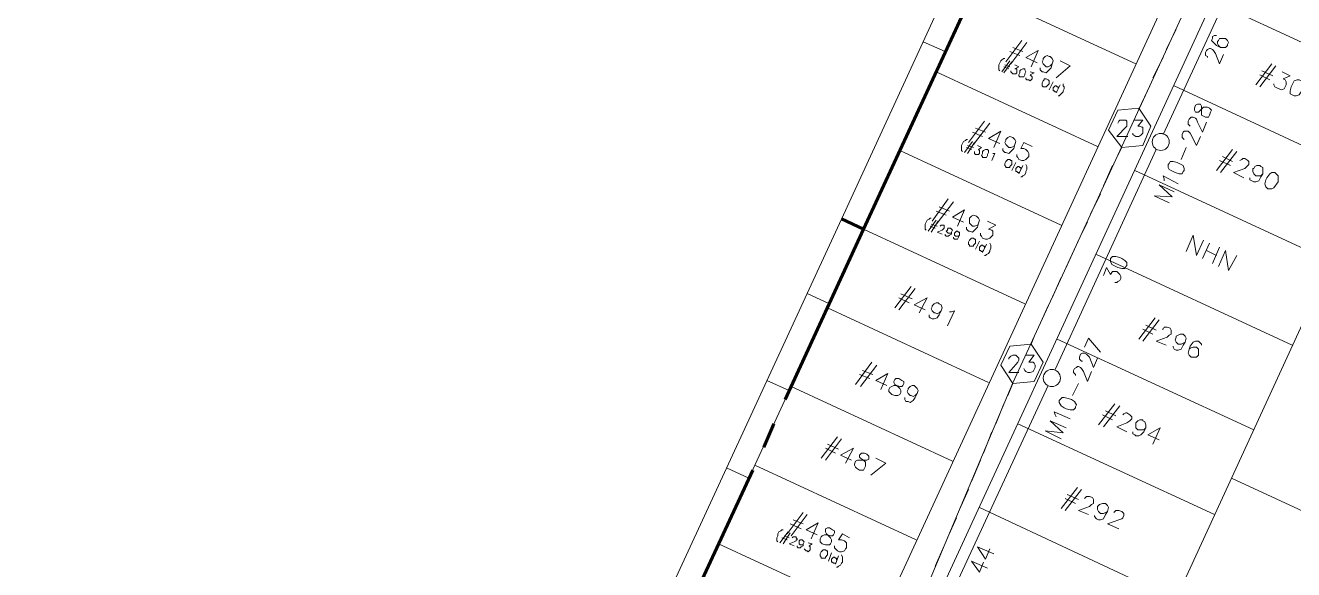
# Model space of a CAD drawing. Header units: millimetres. Extents: x 3.6 to 37.8, y 0.6 to 28.7.
# Drawn here: x 15.81 to 21.06, y 22.39 to 24.64 of the extents above; entities that cross this region are included whole.
import ezdxf

# ---------------------------------------------------------------- set-up
doc = ezdxf.new("R2010")
doc.units = ezdxf.units.MM
for name, color, linetype in [('PDF_0', 7, 'Continuous'), ('PDF_S45$BOUNDARY-NODE', 3, 'Continuous'), ('PDF_S45$Passives-TapOffs', 7, 'Continuous'), ('PDF_S45$pole', 7, 'Continuous'), ('PDF_S45$strand', 7, 'Continuous')]:
    doc.layers.add(name, color=color, linetype=linetype)
for name, color, linetype, true_color in [('PDF_S45$Cable-565', 23, 'Continuous', 0xdd8a6e), ('PDF_S45$LOTS', 254, 'Continuous', 0xdcdcdc), ('PDF_S45$Reverse$not$active', 61, 'Continuous', 0xdfff7f), ('PDF_S45$ROAD', 8, 'Continuous', 0x808080), ('PDF_S45$SDU', 157, 'Continuous', 0x396472)]:
    doc.layers.add(name, color=color, linetype=linetype, true_color=true_color)

msp = doc.modelspace()

# ---------------------------------------------------------------- linework, layer by layer
at = {"layer": 'PDF_0', "lineweight": 9}
msp.add_lwpolyline([(14.0969, 12.191), (17.8205, 20.6182), (17.8122, 20.8642), (19.1882, 23.8415), (21.3274, 28.4867), (22.1113, 28.1239), (22.2364, 27.9613), (23.1162, 27.5568), (21.3315, 23.6747), (22.007, 23.3661), (22.3615, 23.5246), (23.6958, 22.9116), (22.8202, 21.006), (23.9669, 20.4806), (24.0503, 20.0511), (24.4672, 19.8593), (24.8675, 19.6716), (24.534, 18.9252), (24.8509, 18.7793), (24.6007, 18.2164)], dxfattribs=at)
at = {"layer": 'PDF_S45$BOUNDARY-NODE', "lineweight": 60}
for points in [[(19.6844, 24.6754), (19.28, 23.7998), (19.1885, 23.8421)], [(19.28, 23.7998), (18.9547, 23.0951)], [(18.9089, 22.995), (18.8672, 22.8991)], [(18.8213, 22.8032), (18.3751, 21.84)]]:
    msp.add_lwpolyline(points, dxfattribs=at)
at = {"layer": 'PDF_S45$Cable-565', "lineweight": 13}
for points in [[(20.5309, 24.542), (20.5726, 24.6254)], [(20.4767, 24.4253), (20.5184, 24.5087)], [(20.4183, 24.296), (20.4642, 24.3919)], [(20.3266, 24.0958), (20.3475, 24.1375)], [(20.2724, 23.9791), (20.3099, 24.0625)], [(20.2182, 23.8623), (20.2599, 23.9457)], [(20.164, 23.7456), (20.2057, 23.829)], [(20.1139, 23.633), (20.1515, 23.7164)], [(20.0597, 23.5162), (20.0973, 23.5996)], [(20.0055, 23.3995), (20.0431, 23.4829)], [(19.9722, 23.3244), (19.9888, 23.3661)], [(19.8971, 23.1618), (19.8763, 23.1118)], [(19.8596, 23.0784), (19.8262, 22.995)], [(19.8095, 22.9616), (19.7762, 22.8741)], [(19.7637, 22.8449), (19.7261, 22.7573)], [(19.7136, 22.724), (19.6761, 22.6406)], [(19.6636, 22.6072), (19.6261, 22.5238)], [(19.6136, 22.4905), (19.576, 22.4071)]]:
    msp.add_lwpolyline(points, dxfattribs=at)
at = {"layer": 'PDF_S45$LOTS', "lineweight": 0}
for points in [[(17.9164, 20.8434), (21.4216, 28.4428)], [(23.0229, 27.5997), (20.41, 21.9192), (20.0431, 21.1144)], [(20.4058, 24.4836), (19.7387, 24.7922)], [(21.5359, 24.3669), (20.7227, 24.7422)], [(19.5258, 24.5739), (19.6177, 24.5337)], [(20.2474, 24.1417), (19.5802, 24.4503)], [(21.3732, 24.0166), (20.5643, 24.3919)], [(20.0973, 23.8165), (19.4301, 24.125)], [(21.2148, 23.6663), (20.4017, 24.0416)], [(19.9471, 23.4912), (19.28, 23.7998)], [(21.0522, 23.3202), (20.2432, 23.6955)], [(19.0462, 23.5343), (19.1382, 23.4912)], [(19.797, 23.166), (19.1299, 23.4745)], [(20.8937, 22.97), (20.0806, 23.3453)], [(18.8801, 23.1747), (18.9714, 23.1326)], [(19.6469, 22.8407), (18.9797, 23.1493)], [(20.7311, 22.6197), (19.918, 22.995)], [(19.4968, 22.5155), (18.8296, 22.824)], [(18.7128, 22.8128), (18.8046, 22.7698)], [(21.6151, 22.3945), (20.802, 22.7698)], [(20.5726, 22.2695), (19.7595, 22.6489)], [(19.3467, 22.1902), (18.6795, 22.4988)]]:
    msp.add_lwpolyline(points, dxfattribs=at)
at = {"layer": 'PDF_S45$Passives-TapOffs', "lineweight": 9}
for points in [[(20.3475, 24.1375), (20.2932, 24.2084), (20.3308, 24.2918), (20.4183, 24.3002), (20.4684, 24.2251), (20.435, 24.1459)], [(19.8971, 23.1618), (19.8471, 23.2369), (19.8846, 23.3161), (19.9722, 23.3244), (20.0222, 23.2494), (19.9847, 23.1701)]]:
    msp.add_lwpolyline(points, close=True, dxfattribs=at)
for points in [[(20.3308, 24.2376), (20.3349, 24.246), (20.3391, 24.2501), (20.3641, 24.2501), (20.3683, 24.246), (20.3683, 24.2251), (20.3266, 24.1834), (20.3725, 24.1834)], [(20.3975, 24.2501), (20.435, 24.2501), (20.4142, 24.2251), (20.4225, 24.2251), (20.4308, 24.2209), (20.435, 24.2209), (20.435, 24.1959), (20.4267, 24.1876), (20.4183, 24.1834), (20.4058, 24.1834), (20.3975, 24.1876), (20.3933, 24.1917), (20.3933, 24.1959)], [(19.8804, 23.2619), (19.8804, 23.266), (19.8888, 23.2744), (19.8971, 23.2786), (19.9096, 23.2786), (19.9221, 23.266), (19.9221, 23.2577), (19.918, 23.2494), (19.9096, 23.241), (19.8804, 23.2077), (19.9221, 23.2077)], [(19.9513, 23.2786), (19.9847, 23.2786), (19.9638, 23.2494), (19.9805, 23.2494), (19.9847, 23.2452), (19.9888, 23.2369), (19.9888, 23.2285), (19.9805, 23.2118), (19.968, 23.2077), (19.9597, 23.2077), (19.9513, 23.2118), (19.9471, 23.216), (19.943, 23.2243)]]:
    msp.add_lwpolyline(points, dxfattribs=at)
at = {"layer": 'PDF_S45$pole', "lineweight": 0}
for points in [[(20.6477, 24.3002), (20.6519, 24.3127), (20.6602, 24.3168), (20.6727, 24.3168), (20.6769, 24.3085), (20.6769, 24.271), (20.6935, 24.2626), (20.7061, 24.2626), (20.7102, 24.271), (20.7144, 24.2835), (20.7186, 24.2918), (20.7102, 24.3002), (20.7019, 24.3043), (20.6852, 24.3043), (20.6644, 24.2835), (20.6519, 24.2835), (20.6477, 24.2918)], [(20.5393, 24.0666), (20.5434, 24.0708), (20.5476, 24.0792), (20.5601, 24.0792), (20.5768, 24.075), (20.6018, 24.0625), (20.606, 24.05), (20.606, 24.0416), (20.6018, 24.0375), (20.5976, 24.0291), (20.5851, 24.0291), (20.5685, 24.0333), (20.5434, 24.0458), (20.5393, 24.0541)], [(20.0889, 23.0909), (20.1014, 23.1034), (20.1098, 23.1034), (20.1265, 23.0992), (20.139, 23.0951), (20.1515, 23.0867), (20.1598, 23.0742), (20.1556, 23.0659), (20.1556, 23.0617), (20.1473, 23.0534), (20.1348, 23.0534), (20.1181, 23.0575), (20.1098, 23.0617), (20.0973, 23.0701), (20.0889, 23.0826)]]:
    msp.add_lwpolyline(points, close=True, dxfattribs=at)
for points in [[(20.631, 24.2251), (20.6227, 24.2334), (20.6227, 24.246), (20.6268, 24.2543), (20.6352, 24.2626), (20.6435, 24.2626), (20.6519, 24.2585), (20.656, 24.2543), (20.6602, 24.2418), (20.681, 24.2001), (20.6977, 24.2418)], [(20.606, 24.1709), (20.5976, 24.1792), (20.5976, 24.1917), (20.6018, 24.2001), (20.606, 24.2043), (20.6227, 24.2043), (20.631, 24.1959), (20.656, 24.1459), (20.6727, 24.1834)], [(20.6143, 24.1375), (20.5935, 24.0875)], [(20.5434, 23.9082), (20.4809, 23.9374), (20.5559, 23.9332), (20.5017, 23.9833), (20.5643, 23.9541)], [(20.5226, 23.9999), (20.5226, 24.0083), (20.5184, 24.0208), (20.581, 23.9874)], [(20.1932, 23.3119), (20.2098, 23.3494), (20.2599, 23.2911)], [(20.1848, 23.2535), (20.1807, 23.2535), (20.1723, 23.2619), (20.1723, 23.2702), (20.1765, 23.2827), (20.1848, 23.2869), (20.1932, 23.2869), (20.2015, 23.2827), (20.214, 23.2702), (20.2307, 23.2285), (20.2474, 23.266)], [(20.2224, 23.2118), (20.2057, 23.1701), (20.189, 23.2118), (20.1807, 23.2243), (20.1765, 23.2285), (20.1682, 23.2327), (20.164, 23.2327), (20.1598, 23.2285), (20.1515, 23.2243), (20.1473, 23.216), (20.1473, 23.2077), (20.1556, 23.1993), (20.1556, 23.1952)], [(20.1682, 23.1618), (20.1431, 23.1118)], [(20.0764, 23.0242), (20.0722, 23.0325), (20.0681, 23.045), (20.1348, 23.0159)], [(20.0973, 22.9325), (20.0305, 22.9658), (20.1056, 22.9575), (20.0514, 23.0075), (20.1181, 22.9783)]]:
    msp.add_lwpolyline(points, dxfattribs=at)
for centre in [(20.5088, 24.1603), (20.0584, 23.1845)]:
    msp.add_circle(centre, 0.0354, dxfattribs=at)
at = {"layer": 'PDF_S45$Reverse$not$active', "lineweight": 0}
msp.add_lwpolyline([(21.8882, 27.4797), (19.8971, 23.1639), (19.3926, 21.9671), (19.232, 21.6356)], dxfattribs=at)
at = {"layer": 'PDF_S45$ROAD', "lineweight": 0}
for points in [[(18.5794, 20.5098), (19.0298, 21.4939), (22.0886, 28.1344)], [(22.219, 27.9839), (19.2383, 21.5231)]]:
    msp.add_lwpolyline(points, dxfattribs=at)
at = {"layer": 'PDF_S45$SDU', "lineweight": 0}
for points in [[(19.8679, 24.492), (19.9346, 24.5795)], [(19.8888, 24.4836), (19.9555, 24.5712)], [(19.9388, 24.5337), (19.8971, 24.5503)], [(19.8429, 24.4544), (19.8387, 24.4586), (19.8387, 24.4795), (19.8471, 24.4961), (19.8512, 24.5003), (19.8596, 24.5045), (19.8638, 24.5045)], [(19.9263, 24.517), (19.8846, 24.5337)], [(19.9972, 24.4878), (19.9513, 24.5087), (20.0014, 24.5378), (19.9722, 24.4711)], [(19.8512, 24.4503), (19.8846, 24.4961)], [(19.8596, 24.4461), (19.8929, 24.492)], [(19.8804, 24.4628), (19.8596, 24.4711)], [(19.8846, 24.4711), (19.8638, 24.4795)], [(19.9055, 24.4795), (19.9221, 24.4711), (19.9055, 24.4628), (19.9138, 24.4628), (19.9138, 24.4461), (19.9096, 24.4419), (19.8971, 24.4419), (19.8888, 24.4503), (19.8888, 24.4544)], [(19.968, 24.4503), (19.9847, 24.4461), (19.968, 24.4378), (19.9763, 24.4294), (19.9763, 24.4211), (19.968, 24.4127), (19.9638, 24.4169), (19.9555, 24.4169), (19.9513, 24.4211), (19.9513, 24.4253)], [(20.0597, 24.4836), (20.0556, 24.467), (20.0347, 24.4461), (20.0222, 24.4503), (20.018, 24.4503), (20.0097, 24.4586), (20.0097, 24.467)], [(20.0931, 24.4961), (20.1348, 24.4753), (20.0764, 24.4253)], [(20.902, 24.3961), (20.9688, 24.4836)], [(20.9187, 24.3877), (20.9854, 24.4753)], [(20.9729, 24.4336), (20.9271, 24.4544)], [(21.0105, 24.4503), (21.0438, 24.4336), (21.0146, 24.4211), (21.023, 24.4169), (21.0271, 24.4086), (21.0271, 24.3961), (21.0188, 24.3794), (21.0063, 24.3752), (20.9813, 24.3877), (20.9771, 24.3961), (20.9771, 24.4002)], [(20.0472, 24.3752), (20.0639, 24.4086)], [(20.0764, 24.3627), (20.0931, 24.3961)], [(20.1056, 24.4002), (20.1056, 24.3919), (20.1098, 24.3877), (20.1098, 24.3794), (20.1056, 24.371), (20.1056, 24.3669), (20.0889, 24.3502), (20.0848, 24.3502)], [(20.9604, 24.4169), (20.9187, 24.4378)], [(20.0806, 24.3669), (20.0722, 24.3669), (20.0681, 24.371), (20.0639, 24.371), (20.0639, 24.3836), (20.0722, 24.3919), (20.0764, 24.3919), (20.0806, 24.3877), (20.0848, 24.3877), (20.0848, 24.3794)], [(19.7136, 24.1584), (19.7804, 24.246)], [(19.7345, 24.15), (19.8012, 24.2376)], [(19.772, 24.1834), (19.7303, 24.2001)], [(19.7845, 24.2001), (19.7428, 24.2168)], [(19.8429, 24.1542), (19.797, 24.1751), (19.8471, 24.2043), (19.8179, 24.1375)], [(19.6886, 24.1209), (19.6844, 24.125), (19.6844, 24.1459), (19.6928, 24.1626), (19.7011, 24.1667), (19.7053, 24.1709), (19.7095, 24.1709)], [(19.697, 24.1167), (19.7303, 24.1626)], [(19.7261, 24.1292), (19.7053, 24.1375)], [(19.7095, 24.1125), (19.7387, 24.1584)], [(19.7345, 24.1375), (19.7095, 24.1459)], [(19.7512, 24.1459), (19.7678, 24.1375), (19.7553, 24.1292), (19.7595, 24.125), (19.7595, 24.1125), (19.7553, 24.1083), (19.7428, 24.1083), (19.7387, 24.1125), (19.7387, 24.1209)], [(19.9055, 24.15), (19.9013, 24.1334), (19.8804, 24.1125), (19.8679, 24.1167), (19.8638, 24.1167), (19.8554, 24.125), (19.8554, 24.1334)], [(19.9138, 24.1083), (19.9138, 24.1), (19.918, 24.0958), (19.9221, 24.0875), (19.9346, 24.0833), (19.943, 24.0833), (19.9513, 24.0875), (19.9638, 24.1), (19.9638, 24.1125), (19.9597, 24.1209), (19.9513, 24.1292), (19.943, 24.1334), (19.9305, 24.1334), (19.943, 24.1584), (19.9763, 24.1417)], [(19.8137, 24.1125), (19.8221, 24.1125), (19.8095, 24.0833)], [(20.7394, 24.0416), (20.8061, 24.1292)], [(20.7978, 24.0625), (20.7519, 24.0833)], [(20.7561, 24.0333), (20.8228, 24.1209)], [(20.8061, 24.0792), (20.7644, 24.1)], [(20.852, 24.0124), (20.8103, 24.0333), (20.8562, 24.05), (20.8729, 24.0666), (20.8729, 24.0792), (20.8687, 24.0833), (20.8562, 24.0917), (20.8478, 24.0917), (20.8437, 24.0875), (20.8353, 24.0833)], [(19.8929, 24.0416), (19.9096, 24.075)], [(19.9263, 24.0333), (19.918, 24.0333), (19.9138, 24.0375), (19.9096, 24.0375), (19.9096, 24.05), (19.918, 24.0583), (19.9221, 24.0583), (19.9263, 24.0541), (19.9305, 24.0541), (19.9305, 24.0458)], [(19.9221, 24.0291), (19.9388, 24.0625)], [(19.9513, 24.0666), (19.9555, 24.0583), (19.9555, 24.0458), (19.9513, 24.0375), (19.9513, 24.0333), (19.9471, 24.025), (19.9388, 24.0208), (19.9346, 24.0166), (19.9305, 24.0166)], [(20.9312, 24.0291), (20.9229, 24.0166), (20.9145, 23.9999), (20.902, 23.9958), (20.8937, 23.9958), (20.877, 24.0041), (20.877, 24.0124)], [(19.5635, 23.8331), (19.6302, 23.9249)], [(19.6219, 23.8582), (19.5802, 23.8748)], [(19.5844, 23.8248), (19.6511, 23.9124)], [(19.6344, 23.8748), (19.5927, 23.8915)], [(19.6928, 23.829), (19.6469, 23.8498), (19.697, 23.879), (19.6678, 23.8123)], [(19.5385, 23.7956), (19.5343, 23.7998), (19.5343, 23.8206), (19.5427, 23.8373), (19.551, 23.8415), (19.5552, 23.8456), (19.5594, 23.8456)], [(19.5468, 23.7914), (19.5802, 23.8373)], [(19.5594, 23.7873), (19.5885, 23.8331)], [(19.5844, 23.8123), (19.5594, 23.8206)], [(19.5969, 23.8123), (19.6011, 23.8165), (19.6136, 23.8165), (19.6136, 23.8039), (19.6052, 23.7956), (19.5844, 23.7873), (19.6052, 23.7789)], [(19.7553, 23.8248), (19.7512, 23.8081), (19.7303, 23.7873), (19.7178, 23.7914), (19.7136, 23.7914), (19.7053, 23.7998), (19.7053, 23.8081)], [(19.7929, 23.8331), (19.8262, 23.8165), (19.797, 23.7998), (19.8095, 23.7956), (19.8137, 23.7914), (19.8137, 23.7748), (19.8012, 23.7623), (19.7929, 23.7581), (19.7845, 23.7581), (19.772, 23.7623), (19.7678, 23.7706), (19.7637, 23.7748), (19.7637, 23.7831)], [(19.576, 23.8039), (19.5552, 23.8123)], [(19.6428, 23.7831), (19.6302, 23.7831), (19.6219, 23.7914), (19.6261, 23.7956), (19.6261, 23.7998), (19.6302, 23.8039), (19.6386, 23.8039), (19.6469, 23.7956), (19.6428, 23.7873), (19.6428, 23.7831), (19.6428, 23.7789), (19.6344, 23.7748), (19.6302, 23.7706), (19.6219, 23.7706), (19.6177, 23.7748), (19.6177, 23.7789)], [(19.6761, 23.7748), (19.6678, 23.7581), (19.6553, 23.7581), (19.6511, 23.7623), (19.6511, 23.7664)], [(20.6143, 23.708), (20.6435, 23.7748), (20.656, 23.6914), (20.6852, 23.7539)], [(19.7428, 23.7164), (19.7595, 23.7497)], [(19.7762, 23.7122), (19.772, 23.708), (19.7678, 23.708), (19.7637, 23.7122), (19.7595, 23.7122), (19.7595, 23.7247), (19.7678, 23.7331), (19.772, 23.7331), (19.7762, 23.7289), (19.7804, 23.7289), (19.7804, 23.7206)], [(19.772, 23.7039), (19.7887, 23.7372)], [(19.8012, 23.7414), (19.8054, 23.7331), (19.8054, 23.7206), (19.8012, 23.7122), (19.8012, 23.708), (19.797, 23.6997), (19.7887, 23.6955), (19.7845, 23.6914), (19.7804, 23.6914)], [(20.681, 23.6789), (20.7102, 23.7414)], [(20.7394, 23.6914), (20.6977, 23.7122)], [(20.7227, 23.658), (20.7519, 23.7247)], [(20.7478, 23.6455), (20.7769, 23.7122), (20.7895, 23.6288), (20.8228, 23.6914)], [(19.4092, 23.4745), (19.476, 23.5621)], [(19.4259, 23.4662), (19.4926, 23.5538)], [(19.4676, 23.4954), (19.4259, 23.5162)], [(19.4801, 23.5121), (19.4343, 23.5329)], [(19.5343, 23.4662), (19.4885, 23.487), (19.5427, 23.5162), (19.5093, 23.4537)], [(19.6011, 23.462), (19.5927, 23.4453), (19.5844, 23.4328), (19.5719, 23.4287), (19.5635, 23.4287), (19.5552, 23.4328), (19.551, 23.437), (19.551, 23.4453)], [(19.6344, 23.4579), (19.6428, 23.4579), (19.6553, 23.462), (19.6261, 23.3995)], [(20.4183, 23.3453), (20.4851, 23.4328)], [(20.435, 23.3369), (20.5017, 23.4245)], [(20.4892, 23.3828), (20.4475, 23.4036)], [(20.4767, 23.3661), (20.435, 23.387)], [(20.5309, 23.3202), (20.4892, 23.3369), (20.5351, 23.3536), (20.5434, 23.3619), (20.5518, 23.3661), (20.5518, 23.3828), (20.5476, 23.3911), (20.5351, 23.3953), (20.5226, 23.3953), (20.5184, 23.387), (20.5142, 23.387)], [(20.6102, 23.3328), (20.5935, 23.3244), (20.581, 23.3244), (20.5726, 23.3328), (20.5685, 23.3411), (20.5726, 23.3536), (20.5726, 23.3578), (20.5893, 23.3661), (20.6018, 23.3661), (20.6102, 23.3578), (20.6143, 23.3494), (20.6102, 23.3328), (20.6018, 23.3202), (20.5935, 23.3036), (20.581, 23.2994), (20.5726, 23.2994), (20.5643, 23.3036), (20.5601, 23.3119), (20.5601, 23.3161)], [(20.6268, 23.3036), (20.631, 23.3161), (20.6435, 23.3328), (20.6519, 23.3369), (20.6644, 23.3369), (20.6769, 23.3244), (20.6769, 23.3202)], [(19.2466, 23.1576), (19.3133, 23.2494)], [(19.305, 23.1826), (19.2633, 23.1993)], [(19.2675, 23.1493), (19.3342, 23.2369)], [(19.3175, 23.1993), (19.2758, 23.216)], [(19.3759, 23.1535), (19.33, 23.1743), (19.3801, 23.2035), (19.3509, 23.1368)], [(19.501, 23.1201), (19.4926, 23.1034), (19.4843, 23.0909), (19.4718, 23.0826), (19.4634, 23.0867), (19.4551, 23.0867), (19.4509, 23.0951), (19.4509, 23.1034)], [(20.2515, 22.9908), (20.3183, 23.0784)], [(20.3099, 23.0117), (20.2682, 23.0325)], [(20.2724, 22.9825), (20.3391, 23.0701)], [(20.3224, 23.0284), (20.2807, 23.0492)], [(20.3516, 23.0325), (20.3558, 23.0367), (20.3641, 23.0409), (20.3683, 23.0409), (20.3808, 23.0325), (20.3892, 23.0242), (20.3892, 23.0159), (20.3808, 23.0075), (20.3683, 22.9992), (20.3266, 22.9825), (20.3683, 22.9616)], [(20.4475, 22.9783), (20.4392, 22.9616), (20.4267, 22.9491), (20.4183, 22.945), (20.4058, 22.945), (20.4017, 22.9491), (20.3933, 22.9533), (20.3933, 22.9616)], [(20.5017, 22.9283), (20.4559, 22.9491), (20.5059, 22.9783), (20.4767, 22.9116)], [(19.1048, 22.8532), (19.1716, 22.9408)], [(19.1215, 22.8449), (19.1882, 22.9325)], [(19.1632, 22.8741), (19.1215, 22.8949)], [(19.1757, 22.8908), (19.1299, 22.9116)], [(19.2299, 22.8449), (19.1841, 22.8657), (19.2383, 22.8949), (19.2049, 22.8324)], [(19.33, 22.8532), (19.3717, 22.8324), (19.3092, 22.7823)], [(20.0973, 22.6447), (20.164, 22.7323)], [(20.1139, 22.6364), (20.1807, 22.724)], [(20.1556, 22.6656), (20.1139, 22.6864)], [(20.1682, 22.6823), (20.1223, 22.7031)], [(20.1932, 22.6864), (20.2015, 22.6948), (20.214, 22.6948), (20.2265, 22.6906), (20.2307, 22.6823), (20.2307, 22.6656), (20.2224, 22.6614), (20.214, 22.6531), (20.1682, 22.6364), (20.2098, 22.6197)], [(20.2891, 22.6322), (20.2724, 22.6239), (20.2599, 22.6239), (20.2515, 22.6322), (20.2474, 22.6406), (20.2474, 22.6531), (20.2557, 22.6614), (20.2682, 22.6656), (20.2807, 22.6656), (20.2891, 22.6572), (20.2932, 22.6489), (20.2891, 22.6322), (20.2807, 22.6197), (20.2724, 22.603), (20.2599, 22.5989), (20.2515, 22.5989), (20.2432, 22.603), (20.2349, 22.6114), (20.2349, 22.6155)], [(18.9631, 22.5405), (19.0298, 22.6281)], [(18.9797, 22.5322), (19.0465, 22.6197)], [(20.3141, 22.6281), (20.3224, 22.6364), (20.3349, 22.6364), (20.3475, 22.6322), (20.3558, 22.6239), (20.3558, 22.6155), (20.3516, 22.6072), (20.3475, 22.603), (20.3349, 22.5989), (20.2891, 22.5822), (20.3349, 22.5613)], [(18.9255, 22.5071), (18.9214, 22.5113), (18.9214, 22.5238), (18.9255, 22.5322), (18.9255, 22.5405), (18.9297, 22.5488), (18.9381, 22.553), (18.9422, 22.5572), (18.9464, 22.5572)], [(19.0214, 22.5613), (18.9756, 22.5822)], [(19.0298, 22.5822), (18.9881, 22.5989)], [(19.0882, 22.5363), (19.0423, 22.5572), (19.0923, 22.5864), (19.0631, 22.5196)], [(18.9339, 22.503), (18.9672, 22.5488)], [(18.9631, 22.5155), (18.9422, 22.5238)], [(18.9464, 22.4988), (18.9756, 22.5447)], [(18.9714, 22.5238), (18.9506, 22.5322)], [(18.9839, 22.5238), (18.9881, 22.528), (19.0006, 22.528), (19.0006, 22.5238), (19.0048, 22.5196), (19.0048, 22.5155), (19.0006, 22.5155), (19.0006, 22.5113), (18.9923, 22.5071), (18.9714, 22.4988), (18.9923, 22.4905)], [(19.0298, 22.4946), (19.0173, 22.4946), (19.0131, 22.4988), (19.0131, 22.5113), (19.0173, 22.5155), (19.0256, 22.5155), (19.034, 22.5071), (19.0298, 22.4988), (19.0298, 22.4946), (19.0298, 22.4905), (19.0214, 22.4863), (19.0173, 22.4821), (19.0089, 22.4821), (19.0048, 22.4863), (19.0048, 22.4905)], [(19.1591, 22.4905), (19.1591, 22.4821), (19.1716, 22.4696), (19.1799, 22.4654), (19.1882, 22.4654), (19.2007, 22.4696), (19.2049, 22.4779), (19.2091, 22.4821), (19.2091, 22.503), (19.2007, 22.5113), (19.1882, 22.5155), (19.1757, 22.5155), (19.1924, 22.5405), (19.2216, 22.5238)], [(19.0506, 22.503), (19.0673, 22.4988), (19.0548, 22.4905), (19.059, 22.4863), (19.059, 22.4738), (19.0506, 22.4654), (19.0465, 22.4696), (19.0423, 22.4696), (19.034, 22.4779)], [(19.134, 22.4279), (19.1465, 22.4613)], [(19.1882, 22.4529), (19.1924, 22.4446), (19.1924, 22.4237), (19.1882, 22.4196), (19.1841, 22.4112), (19.1757, 22.4071), (19.1716, 22.4029), (19.1674, 22.4029)], [(19.1632, 22.4196), (19.1549, 22.4196), (19.1507, 22.4237), (19.1465, 22.4237), (19.1465, 22.4362), (19.1549, 22.4446), (19.1591, 22.4446), (19.1632, 22.4404), (19.1674, 22.4404), (19.1674, 22.4321)], [(19.1632, 22.4154), (19.1757, 22.4488)]]:
    msp.add_lwpolyline(points, dxfattribs=at)
for points in [[(20.0514, 24.4753), (20.0431, 24.4711), (20.0347, 24.4711), (20.0222, 24.4836), (20.018, 24.492), (20.0222, 24.5003), (20.0222, 24.5045), (20.0305, 24.5128), (20.0389, 24.517), (20.0472, 24.5128), (20.0514, 24.5128), (20.0597, 24.5045), (20.0639, 24.4961), (20.0597, 24.4836)], [(19.9388, 24.4628), (19.9471, 24.4628), (19.9471, 24.4586), (19.9513, 24.4503), (19.9471, 24.4419), (19.9471, 24.4378), (19.943, 24.4294), (19.9263, 24.4294), (19.9221, 24.4336), (19.9221, 24.4378), (19.9263, 24.4461), (19.9263, 24.4544), (19.9305, 24.4586)], [(20.0347, 24.4211), (20.0431, 24.4169), (20.0472, 24.4127), (20.0472, 24.4002), (20.0347, 24.3877), (20.0222, 24.3877), (20.018, 24.3919), (20.018, 24.4044), (20.0222, 24.4127), (20.0264, 24.4169), (20.0264, 24.4211)], [(21.0813, 24.4169), (21.098, 24.4086), (21.098, 24.3961), (21.0939, 24.3794), (21.0897, 24.3669), (21.0813, 24.3544), (21.0688, 24.3502), (21.0605, 24.3502), (21.0438, 24.3585), (21.0438, 24.371), (21.048, 24.3877), (21.0605, 24.4127), (21.073, 24.4169)], [(19.9013, 24.1417), (19.8888, 24.1375), (19.8804, 24.1375), (19.8679, 24.15), (19.8638, 24.1584), (19.8679, 24.1667), (19.8679, 24.1709), (19.8763, 24.1792), (19.8846, 24.1834), (19.8971, 24.1792), (19.9055, 24.1709), (19.9096, 24.1626), (19.9055, 24.15)], [(19.7845, 24.1292), (19.7929, 24.1292), (19.797, 24.125), (19.797, 24.1167), (19.7929, 24.1083), (19.7929, 24.1042), (19.7887, 24.0958), (19.772, 24.0958), (19.772, 24.1), (19.7678, 24.1042), (19.772, 24.1125), (19.772, 24.1209), (19.7762, 24.125)], [(19.8846, 24.0875), (19.8888, 24.0833), (19.8929, 24.0833), (19.8929, 24.0666), (19.8846, 24.0583), (19.8846, 24.0541), (19.8679, 24.0541), (19.8679, 24.0583), (19.8638, 24.0625), (19.8638, 24.0708), (19.8679, 24.0792), (19.8763, 24.0875)], [(20.9229, 24.0208), (20.902, 24.0208), (20.8937, 24.0291), (20.8895, 24.0375), (20.8895, 24.05), (20.8937, 24.05), (20.8979, 24.0583), (20.9062, 24.0625), (20.9187, 24.0625), (20.9229, 24.0583), (20.9312, 24.0541), (20.9312, 24.0291)], [(20.9813, 24.0333), (20.9938, 24.0208), (20.9938, 23.9958), (20.9771, 23.9707), (20.9688, 23.9666), (20.9521, 23.9666), (20.9437, 23.9749), (20.9396, 23.9874), (20.9437, 24.0041), (20.9479, 24.0124), (20.9604, 24.0291), (20.9688, 24.0333)], [(19.7512, 23.8165), (19.7387, 23.8123), (19.7303, 23.8123), (19.7178, 23.8248), (19.7178, 23.8456), (19.7261, 23.854), (19.7345, 23.8582), (19.747, 23.854), (19.7553, 23.8456), (19.7595, 23.8373), (19.7553, 23.8248)], [(19.6719, 23.7706), (19.6594, 23.7706), (19.6553, 23.7748), (19.6553, 23.7831), (19.6636, 23.7914), (19.6678, 23.7914), (19.6719, 23.7873), (19.6761, 23.7873), (19.6761, 23.7748)], [(19.7345, 23.7623), (19.7387, 23.7581), (19.7428, 23.7581), (19.7428, 23.7414), (19.7345, 23.7331), (19.7345, 23.7289), (19.7178, 23.7289), (19.7178, 23.7331), (19.7136, 23.7372), (19.7136, 23.7456), (19.7178, 23.7539), (19.7261, 23.7623)], [(19.5927, 23.4537), (19.5844, 23.4495), (19.576, 23.4537), (19.5719, 23.4537), (19.5635, 23.462), (19.5594, 23.4704), (19.5635, 23.4787), (19.5635, 23.4829), (19.5719, 23.4912), (19.5802, 23.4954), (19.5885, 23.4954), (19.5927, 23.4912), (19.6011, 23.487), (19.6052, 23.4745), (19.6011, 23.462)], [(20.631, 23.3077), (20.6435, 23.3119), (20.656, 23.3119), (20.6644, 23.3036), (20.6644, 23.2786), (20.656, 23.2702), (20.6352, 23.2702), (20.6268, 23.2786), (20.6227, 23.2869), (20.6268, 23.3036)], [(19.4259, 23.1826), (19.4384, 23.1743), (19.4468, 23.1701), (19.4468, 23.1618), (19.4426, 23.1535), (19.4384, 23.1493), (19.4301, 23.1493), (19.4176, 23.1535), (19.4051, 23.1535), (19.3884, 23.1451), (19.3842, 23.1368), (19.3842, 23.1284), (19.3967, 23.1159), (19.4092, 23.1118), (19.4218, 23.1118), (19.4301, 23.1159), (19.4343, 23.1243), (19.4343, 23.1326), (19.4301, 23.1409), (19.4218, 23.1493), (19.4092, 23.1576), (19.4051, 23.166), (19.4051, 23.1701), (19.4092, 23.1785), (19.4134, 23.1826)], [(19.4926, 23.1118), (19.4843, 23.1076), (19.476, 23.1118), (19.4718, 23.1118), (19.4634, 23.1201), (19.4593, 23.1284), (19.4634, 23.1368), (19.4634, 23.1409), (19.4718, 23.1493), (19.4801, 23.1535), (19.4885, 23.1535), (19.501, 23.1409), (19.5051, 23.1326), (19.501, 23.1201)], [(20.4392, 22.97), (20.4142, 22.97), (20.4058, 22.9783), (20.4058, 22.9992), (20.4142, 23.0075), (20.4225, 23.0117), (20.435, 23.0117), (20.435, 23.0075), (20.4434, 23.0033), (20.4475, 22.9908), (20.4475, 22.9783)], [(19.2841, 22.8741), (19.2925, 22.8699), (19.3008, 22.8616), (19.3008, 22.8491), (19.2925, 22.8449), (19.255, 22.8449), (19.2466, 22.8407), (19.2424, 22.8282), (19.2424, 22.824), (19.2466, 22.8157), (19.2508, 22.8115), (19.2633, 22.8032), (19.28, 22.8032), (19.2883, 22.8199), (19.2883, 22.8365), (19.28, 22.8449), (19.2675, 22.8532), (19.2633, 22.8574), (19.2633, 22.8657), (19.2716, 22.8741)], [(19.1382, 22.5655), (19.1507, 22.5572), (19.1591, 22.553), (19.1591, 22.5447), (19.1549, 22.5363), (19.1507, 22.5322), (19.1424, 22.5322), (19.1299, 22.5363), (19.1174, 22.5363), (19.109, 22.5322), (19.1048, 22.528), (19.1007, 22.5196), (19.1007, 22.5071), (19.109, 22.4988), (19.1215, 22.4946), (19.1382, 22.4946), (19.1424, 22.4988), (19.1465, 22.5071), (19.1465, 22.5155), (19.1424, 22.5238), (19.1257, 22.5405), (19.1215, 22.5488), (19.1215, 22.5613), (19.1299, 22.5655)], [(19.1215, 22.4738), (19.1257, 22.4696), (19.1299, 22.4696), (19.1299, 22.4529), (19.1215, 22.4446), (19.1215, 22.4404), (19.1048, 22.4404), (19.1048, 22.4446), (19.1007, 22.4488), (19.1007, 22.4571), (19.1048, 22.4654), (19.1132, 22.4738)]]:
    msp.add_lwpolyline(points, close=True, dxfattribs=at)
at = {"layer": 'PDF_S45$strand', "color": 254, "lineweight": 0, "true_color": 0xdcdcdc}
for points in [[(20.8812, 24.9757), (20.5184, 24.1917)], [(20.4892, 24.1292), (20.0722, 23.2202)], [(20.0431, 23.1535), (19.4134, 21.7941)]]:
    msp.add_lwpolyline(points, dxfattribs=at)
at = {"layer": 'PDF_S45$strand', "lineweight": 0}
for points in [[(20.7561, 24.5503), (20.7394, 24.5587), (20.7186, 24.5795), (20.7227, 24.5879), (20.7227, 24.5962), (20.7311, 24.6004), (20.7394, 24.6004)], [(20.7686, 24.5212), (20.7519, 24.4836), (20.7352, 24.5253), (20.7269, 24.5378), (20.7227, 24.542), (20.7144, 24.5462), (20.7102, 24.5462), (20.7019, 24.542), (20.6977, 24.5378), (20.6935, 24.5295), (20.6935, 24.517), (20.7019, 24.5128), (20.7019, 24.5087)], [(20.2724, 23.608), (20.2849, 23.6413), (20.3016, 23.6121), (20.3058, 23.6205), (20.3099, 23.6246), (20.3266, 23.6246), (20.3391, 23.6121), (20.3433, 23.6038), (20.3433, 23.5955), (20.3391, 23.5871), (20.3308, 23.5829), (20.3266, 23.5788), (20.3183, 23.5788)], [(19.8012, 22.4779), (19.7845, 22.4362), (19.7512, 22.4863), (19.8179, 22.4571)], [(19.7762, 22.4237), (19.7595, 22.382), (19.7261, 22.4279), (19.7929, 22.3987)]]:
    msp.add_lwpolyline(points, dxfattribs=at)
for points in [[(20.7478, 24.5587), (20.7436, 24.567), (20.7436, 24.5754), (20.7478, 24.5795), (20.7519, 24.5879), (20.7769, 24.5879), (20.7853, 24.5795), (20.7895, 24.5712), (20.7853, 24.5629), (20.7853, 24.5587), (20.7769, 24.5503), (20.7561, 24.5503)], [(20.3016, 23.6663), (20.3016, 23.6789), (20.3099, 23.6872), (20.3224, 23.6872), (20.3391, 23.683), (20.3475, 23.6789), (20.36, 23.6705), (20.3683, 23.6622), (20.3683, 23.6497), (20.3641, 23.6455), (20.36, 23.6372), (20.3475, 23.6372), (20.3308, 23.6413), (20.3058, 23.6538)]]:
    msp.add_lwpolyline(points, close=True, dxfattribs=at)

doc.saveas('drawing.dxf')
